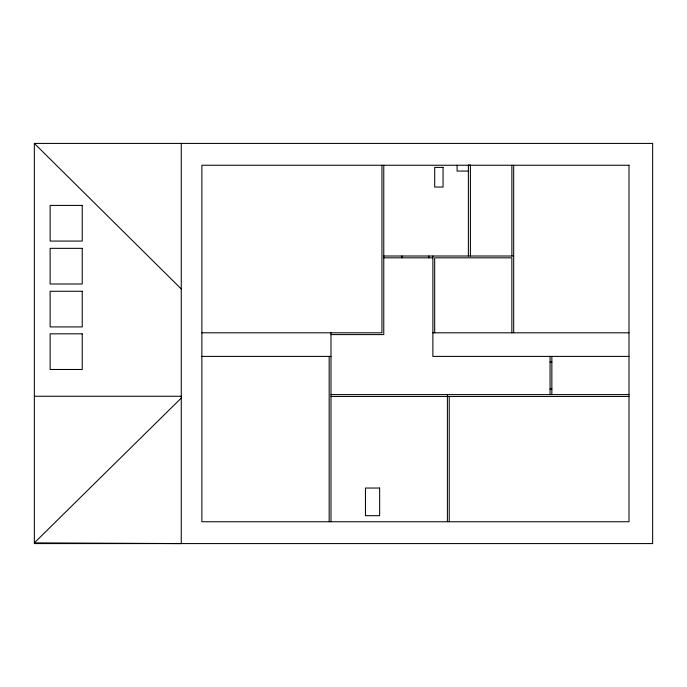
<?xml version="1.0" encoding="UTF-8"?>
<svg xmlns="http://www.w3.org/2000/svg" width="687" height="687" viewBox="0 0 687 687"><rect width="100%" height="100%" fill="white"/><g stroke="black" fill="none" stroke-linecap="round" stroke-linejoin="round"><path stroke-width="1.03" d="M181.256 398.065L34.35 542.867L181.256 543.58L181.256 143.42M34.35 143.42L652.65 143.42L652.65 543.58L34.35 543.58L34.35 143.42L181.256 288.935M468.379 171.063L457.104 171.063L457.104 165.249M383.767 256.002L513.678 256.002M383.767 257.814L432.879 257.814M201.875 332.809L381.946 332.809L381.946 165.249M432.879 332.809L629 332.809M330.988 334.595L383.767 334.595L383.767 165.249M201.875 356.398L330.988 356.398M629 356.398L432.879 356.398L432.879 256.002M550.055 362.032L551.859 362.032M550.055 388.954L551.859 388.954M330.988 394.596L629 394.596M34.35 396.253L181.256 396.253M330.988 396.442L629 396.442M551.859 356.398L551.859 394.596M550.055 356.398L550.055 394.596M513.678 165.249L513.678 332.809M511.875 165.249L511.875 256.002M511.849 332.809L511.849 257.814L434.673 257.814L434.673 332.809M470.406 256.002L470.406 165.052L468.379 165.052L468.379 256.002M449.238 396.442L449.238 521.751M447.4 394.596L447.4 521.751M428.817 256.002L428.817 257.814M401.895 256.002L401.895 257.814M330.988 332.809L330.988 521.751M329.167 356.398L329.167 521.751M629 165.249L201.875 165.249L201.875 521.751L629 521.751L629 165.249M443.055 167.396L434.691 167.396L434.691 187.044L443.055 187.044L443.055 167.396M82.234 205.413L50.125 205.413L50.125 241.068L82.234 241.068L82.234 205.413M82.234 248.342L50.125 248.342L50.125 283.997L82.234 283.997L82.234 248.342M82.234 291.271L50.125 291.271L50.125 326.918L82.234 326.918L82.234 291.271M82.234 333.83L50.125 333.83L50.125 369.486L82.234 369.486L82.234 333.83M379.645 488.045L365.45 488.045L365.45 515.688L379.645 515.688L379.645 488.045"/></g></svg>
